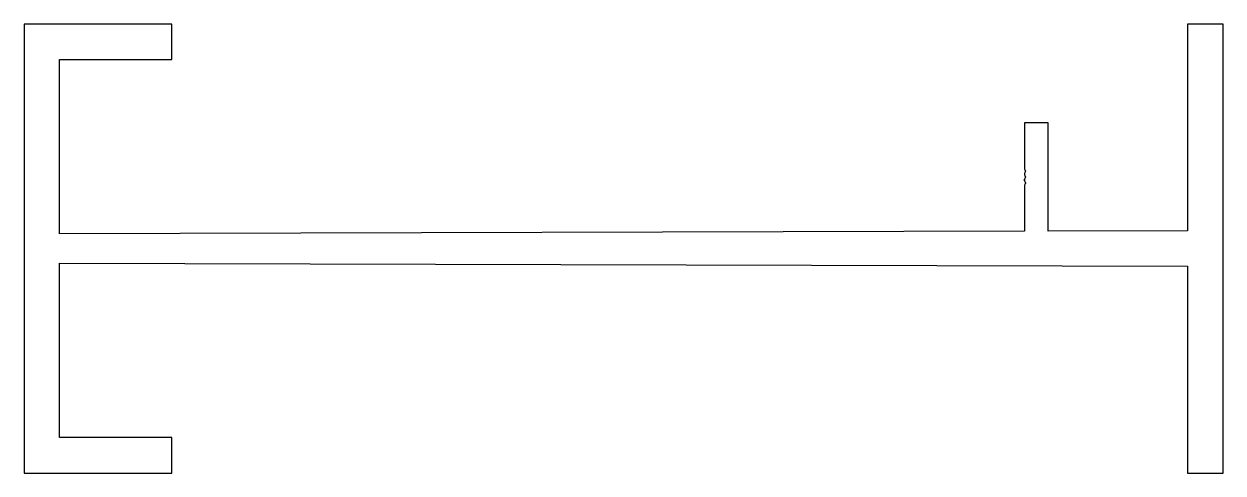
# Model space of a CAD drawing. Extents: x -102 to 101, y 0 to 76.
import ezdxf

# ---------------------------------------------------------------- set-up
doc = ezdxf.new("R2010")
doc.units = 0
doc.layers.get('0').update_dxf_attribs({"linetype": 'CONTINUOUS'})

msp = doc.modelspace()

# ---------------------------------------------------------------- linework, layer by layer
at = {"color": 7}
for p, q in [((-76.5, 76.24), (-101.5, 76.24)), ((-101.5, 76.24), (-101.5, 0.24)), ((-76.5, 70.24), (-76.5, 76.24)), ((101.5, 76.24), (95.5, 76.24)), ((95.5, 76.24), (95.5, 41.24)), ((101.5, 0.24), (101.5, 76.24)), ((-95.5, 40.74), (-95.5, 70.24)), ((-95.5, 70.24), (-76.5, 70.24)), ((67.9, 59.49), (67.9, 51.69)), ((71.9, 59.49), (67.9, 59.49)), ((71.9, 41.18), (71.9, 59.49)), ((67.9, 51.69), (67.9, 51.69)), ((67.9, 50.98), (67.9, 50.69)), ((67.97, 51.51), (68.14, 51.34)), ((68.14, 51.33), (67.97, 51.16)), ((67.9, 49.98), (67.9, 49.69)), ((67.9, 49.69), (67.9, 49.98)), ((67.9, 49.98), (67.9, 49.69)), ((67.9, 49.69), (67.9, 49.98)), ((67.9, 49.98), (67.9, 49.69)), ((67.9, 48.98), (67.9, 48.98)), ((67.9, 48.98), (67.9, 48.98)), ((67.9, 48.98), (67.9, 41.17)), ((67.97, 50.51), (68.14, 50.34)), ((68.14, 50.33), (67.97, 50.16)), ((67.97, 49.51), (68.14, 49.34)), ((68.14, 49.33), (67.97, 49.16)), ((67.9, 41.17), (-95.5, 40.74)), ((95.5, 41.24), (71.9, 41.18)), ((-95.5, 6.24), (-95.5, 35.74)), ((-95.5, 35.74), (95.5, 35.24)), ((95.5, 35.24), (95.5, 0.24)), ((-76.5, 6.24), (-95.5, 6.24)), ((-76.5, 0.24), (-76.5, 6.24)), ((-101.5, 0.24), (-76.5, 0.24)), ((95.5, 0.24), (101.5, 0.24))]:
    msp.add_line(p, q, dxfattribs=at)
for centre, radius, start, end in [((68.15, 51.69), 0.25, 180, 225), ((68.15, 50.98), 0.25, 135, 180), ((68.13, 51.33), 0.008, 315, 45), ((68.15, 50.69), 0.25, 180, 225), ((68.15, 49.98), 0.25, 135, 180), ((68.15, 49.69), 0.25, 180, 225), ((68.15, 48.98), 0.25, 135, 180), ((68.13, 50.33), 0.008, 315, 45), ((68.13, 49.33), 0.008, 315, 45)]:
    msp.add_arc(centre, radius, start, end, dxfattribs=at)

doc.saveas('drawing.dxf')
